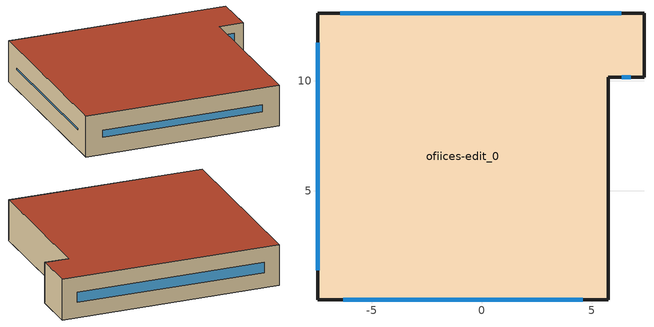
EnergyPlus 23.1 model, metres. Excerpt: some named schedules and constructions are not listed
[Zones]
ofiices-edit_0
 floor outside (90.1-2019 Nonresidential CZ 0 Exterior Floor (Mass)): 5.75,10.15,3.05 5.75,0.05,3.05 -7.45,0.05,3.05 -7.45,13.07,3.04 7.37,13.07,3.04 7.37,10.15,3.05
 wall outside (90.1-2019 Nonresidential CZ 0 Exterior Wall (Mass)): -7.45,0.05 5.75,0.05 5.75,10.15 7.37,10.15 z3.05:5.85; 7.37,13.07 -7.45,13.07 z3.04:5.84; 7.37,10.15,3.05 7.37,13.07,3.04 7.37,13.07,5.84 7.37,10.15,5.85; -7.45,13.07,3.04 -7.45,0.05,3.05 -7.45,0.05,5.85 -7.45,13.07,5.84
 window (Clear): 6.36,10.15 6.76,10.15 z3.66:5.24; -6.29,0.05 4.58,0.05 z4.21:4.69; 6.33,13.07 -6.41,13.07 z4.09:4.8; -7.45,11.72,4.39 -7.45,1.4,4.4 -7.45,1.4,4.5 -7.45,11.72,4.5
 roof outside (90.1-2019 Nonresidential CZ 0 Exterior Roof (Mass)): 5.75,10.15,5.85 7.37,10.15,5.85 7.37,13.07,5.84 -7.45,13.07,5.84 -7.45,0.05,5.85 5.75,0.05,5.85
[Schedule:Day:Hourly]
0c614129-61f6-4d74-893a-0f7779fe9553: Fraction, 1, 1, 1, 1, 1, 1, 1, 1, 1, 0, 1, 0, 0, 0, 1, 1, 1, 1, 1, 1, 1, 1, 0, 0
77619876-ef91-4a9c-827d-da75b243497f: Fraction, 0, 0, 0, 0, 0, 0, 0, 0, 0, 1, 0, 1, 1, 0, 1, 1, 1, 1, 1, 0, 1, 1, 1, 0
9ce000d5-fff4-4865-8405-0546d0746dc5: Fraction, 0, 0, 0, 0, 0, 0, 0, 0, 1, 1, 1, 0, 0, 0, 1, 1, 0, 0, 1, 1, 1, 1, 1, 0
f2b55667-f410-4c2f-9329-8601271ebfa0: Fraction, 1, 1, 1, 1, 1, 1, 1, 1, 1, 1, 0, 1, 0, 0, 0, 1, 1, 1, 1, 1, 1, 1, 1, 1
503dfc9c-61a9-4163-87c1-1131d8c8937f: Fraction, 1, 0, 0, 0, 0, 0, 0, 0, 0, 1, 0, 0, 0, 0, 0, 1, 1, 1, 1, 0, 1, 0, 0, 0
46729f43-c18c-48da-b091-22631adebb09: Fraction, 1, 1, 1, 1, 0, 0, 0, 0, 0, 0, 0, 1, 1, 1, 1, 1, 1, 1, 0, 1, 1, 1, 1, 1
2ce1f18f-5fe8-4c98-8da2-86fbb54b4dc5: Fraction, 1, 0, 1, 1, 0, 1, 1, 0, 1, 1, 0, 0, 0, 1, 1, 0, 1, 1, 1, 1, 1, 1, 1, 1
8489e279-6e95-42db-bf34-a24457f30553: Fraction, 1, 1, 1, 1, 0, 0, 0, 0, 1, 1, 0, 0, 1, 1, 1, 1, 1, 1, 1, 1, 1, 1, 1, 1
f15075a5-e793-4267-83eb-eb5362dcee22: Fraction, 1, 1, 1, 1, 1, 0, 1, 1, 1, 0, 1, 0, 0, 0, 0, 0, 1, 1, 1, 1, 1, 1, 1, 0
5f479b16-426d-45c1-8b70-a1a1d967808e: Fraction, 0, 0, 0, 0, 0, 0, 0, 0, 1, 0, 0, 0, 0, 0, 0, 0, 1, 1, 1, 1, 1, 1, 1, 1
657a294b-c37d-482d-96bf-1834c0c4125f: Fraction, 1, 1, 1, 1, 1, 1, 1, 1, 1, 0, 0, 0, 0, 0, 0, 1, 1, 1, 1, 1, 1, 1, 1, 1
a6906865-841a-42a4-bf60-9a9b9b10125c: Fraction, 1, 0, 1, 1, 0, 0, 0, 0, 1, 0, 0, 0, 0, 0, 0, 0, 0, 0, 1, 1, 1, 1, 1, 1
0b8b5946-b01c-43a7-bde9-8bedbc0ad863: Fraction, 1, 1, 0, 0, 0, 0, 0, 0, 1, 1, 1, 1, 1, 0, 1, 0, 0, 1, 1, 1, 1, 1, 1, 1
600d0046-51d8-4732-aaad-9042621ee730: Fraction, 1, 1, 0, 0, 0, 0, 0, 0, 0, 0, 1, 1, 1, 1, 1, 1, 1, 1, 1, 1, 0, 1, 1, 1
8c2ceb1e-790f-4b5b-97ea-5fb1e41d209c: Fraction, 0, 0, 0, 0, 0, 1, 1, 1, 1, 1, 1, 0, 0, 0, 0, 0, 0, 1, 1, 1, 1, 1, 1, 1
807d2022-572e-4919-b764-3ea237e4552c: Fraction, 1, 0, 0, 0, 0, 0, 0, 1, 1, 1, 1, 1, 1, 1, 1, 1, 0, 0, 0, 0, 0, 0, 0, 0
c2836eea-e96c-4f08-bef0-24ea49e41a07: Fraction, 1, 0, 1, 1, 0, 1, 1, 1, 1, 1, 1, 1, 0, 1, 1, 1, 1, 1, 1, 1, 1, 1, 1, 1
5fc798f6-f1d2-4502-9d66-649d519ad16a: Fraction, 1, 0, 0, 0, 0, 0, 0, 0, 0, 0, 1, 1, 1, 1, 1, 0, 0, 1, 1, 1, 1, 1, 1, 1
c9d85b54-bf63-4ab3-b1a3-7a6b19ba3df0: Fraction, 0, 0, 0, 1, 0, 0, 0, 0, 1, 1, 0, 0, 0, 0, 0, 0, 0, 0, 1, 1, 1, 1, 1, 1
5ebc2a21-83f3-432c-8b86-e60d6a2f7c35: Fraction, 1, 0, 1, 1, 1, 1, 1, 1, 1, 1, 0, 1, 1, 1, 0, 0, 0, 0, 0, 1, 1, 1, 1, 0
beddb8ca-49e4-438b-a0ca-79ddf63cd2e7: Fraction, 0, 0, 0, 0, 0, 1, 0, 0, 0, 1, 1, 1, 1, 0, 0, 1, 1, 1, 1, 1, 1, 1, 1, 0
a9d4d3eb-3e62-4b0b-a0f1-859969b2cfa0: Fraction, 0, 0, 0, 0, 0, 0, 1, 1, 1, 1, 1, 0, 0, 0, 0, 0, 0, 1, 1, 1, 1, 1, 1, 1
73f76d76-70a0-41fd-a977-756c83048619: Fraction, 1, 0, 0, 0, 0, 0, 0, 1, 1, 1, 1, 0, 0, 0, 0, 1, 1, 1, 1, 1, 1, 1, 1, 1
dc9bdb57-7869-4614-91b9-92a8ffd3c553: Fraction, 1, 1, 0, 0, 0, 0, 0, 1, 1, 1, 0, 0, 0, 0, 1, 1, 1, 1, 1, 1, 1, 1, 1, 1
bdcb29e0-1982-41a7-9377-8f2d81e54bac: Fraction, 0, 0, 0, 0, 0, 0, 0, 1, 1, 0, 0, 0, 1, 1, 1, 1, 1, 1, 1, 1, 1, 1, 1, 1
025db2ad-9b58-49fa-a239-cade0b875227: Fraction, 0, 0, 0, 0, 0, 0, 0, 0, 1, 0, 0, 1, 1, 1, 0, 0, 1, 1, 1, 1, 1, 1, 1, 1
b54d0087-c43f-4bab-918c-24425a410c29: Fraction, 1, 1, 1, 0, 0, 0, 1, 1, 1, 0, 0, 0, 0, 0, 0, 0, 0, 0, 1, 1, 1, 1, 1, 1
bfcd9578-1cfd-457e-a01a-7b5881175cee: Fraction, 1, 1, 1, 1, 1, 1, 1, 0, 0, 0, 0, 1, 1, 1, 1, 1, 1, 1, 1, 1, 1, 1, 1, 0
c43cb9dc-8837-403a-86ef-25b267589a07: Fraction, 0, 0, 0, 0, 0, 0, 0, 0, 1, 1, 1, 0, 0, 0, 0, 1, 1, 1, 0, 0, 0, 0, 0, 0
3716d404-854f-445b-950c-9d75bf843859: Fraction, 0, 0, 0, 0, 0, 0, 0, 0, 0, 0, 0, 0, 0, 0, 0, 1, 1, 1, 1, 0, 0, 0, 1, 0
8bc22b5a-e78d-4db8-bc8e-118900951cc8: Fraction, 0, 0, 0, 0, 0, 0, 0, 0, 1, 1, 0, 0, 1, 0, 1, 1, 1, 1, 1, 1, 1, 1, 1, 0
9d0ac3a3-3ac7-4934-a089-ab874a2bac04: Fraction, 0, 0, 0, 0, 0, 0, 0, 1, 1, 1, 0, 1, 1, 1, 1, 1, 1, 1, 1, 0, 0, 0, 0, 0
595c1b03-9587-487a-a687-06abb4e18d2d: Fraction, 0, 0, 0, 0, 0, 1, 1, 1, 1, 1, 0, 0, 0, 0, 0, 0, 0, 1, 1, 1, 1, 1, 1, 1
6371fc70-e5d1-43d7-83e8-78d1ca59a492: Fraction, 0, 0, 0, 0, 0, 0, 0, 0, 0, 0, 1, 1, 1, 1, 1, 1, 0, 1, 1, 1, 1, 1, 1, 1
f04f5bc4-ee0f-4fa9-8deb-caed7d5bd1da: Fraction, 0, 0, 0, 0, 0, 0, 0, 0, 0, 0, 0, 0, 1, 1, 1, 1, 1, 1, 1, 1, 1, 0, 0, 0
713fa152-30b8-460f-8c08-5a495e45dacc: Fraction, 0, 0, 0, 0, 0, 0, 0, 1, 1, 1, 0, 0, 0, 0, 0, 0, 0, 1, 1, 1, 1, 0, 0, 0
924c6738-24fc-46e5-8518-4ab675d33a98: Fraction, 0, 0, 0, 0, 0, 0, 0, 0, 1, 1, 0, 0, 0, 0, 1, 0, 0, 0, 0, 0, 0, 0, 0, 0
5ca841c1-9c0f-4e8b-a616-5cdf9f160c3c: Fraction, 0, 0, 0, 0, 0, 0, 0, 0, 0, 1, 1, 1, 1, 0, 1, 1, 1, 1, 1, 1, 1, 1, 1, 1
a25e501d-a81d-4e63-906a-38ad1cdd41d2: Fraction, 0, 0, 0, 0, 0, 0, 0, 0, 1, 0, 0, 0, 0, 0, 0, 0, 0, 1, 0, 0, 0, 0, 0, 0
c6d572bc-c499-413d-b68f-e1de9e75b2ef: Fraction, 0, 0, 0, 0, 0, 0, 0, 0, 1, 1, 0, 0, 0, 0, 0, 0, 1, 1, 1, 1, 1, 1, 0, 0
f9d0eca7-8047-4bb7-9b2c-6d74b5a09ff8: Fraction, 0, 0, 0, 0, 0, 0, 0, 1, 1, 1, 0, 0, 0, 1, 1, 1, 1, 0, 0, 0, 0, 0, 0, 0
a6891431-2c72-42b9-852f-749d7218dc9d: Fraction, 0, 0, 0, 0, 0, 0, 0, 0, 1, 1, 0, 0, 0, 0, 0, 0, 0, 1, 1, 1, 1, 1, 1, 0
667a2484-1b18-4082-8a87-c3db43bec4b9: Fraction, 0, 0, 0, 0, 1, 0, 0, 1, 1, 1, 1, 0, 0, 0, 0, 0, 1, 1, 1, 1, 1, 1, 1, 1
a5d0f4c9-0843-41c0-a9c4-1758507c21e3: Fraction, 1, 1, 1, 1, 1, 0, 0, 0, 1, 1, 1, 1, 1, 0, 1, 1, 1, 1, 1, 1, 1, 1, 1, 1
c7c93a3d-3734-45df-a6a3-e29aaf666909: Fraction, 0, 0, 0, 0, 0, 0, 0, 0, 1, 1, 0, 0, 0, 0, 1, 1, 1, 1, 1, 1, 1, 1, 1, 1
2ea2bdaf-fae1-4097-99e3-df84510ee044: Fraction, 1, 1, 1, 1, 1, 1, 1, 0, 1, 1, 1, 1, 1, 0, 1, 1, 1, 1, 1, 1, 1, 1, 0, 0
f697f2ea-541a-492f-a129-8e3a0369ac26: Fraction, 0, 0, 0, 0, 0, 0, 0, 0, 1, 1, 1, 0, 1, 1, 1, 1, 1, 1, 1, 1, 1, 0, 0, 0
1aee38e3-5a78-4a8c-8630-49cf79a6d469: Fraction, 0, 0, 0, 0, 0, 0, 0, 0, 1, 1, 1, 1, 0, 0, 0, 1, 1, 1, 1, 1, 1, 1, 0, 0
2eabb4e4-01b6-4fab-9bba-9a0b3e2093f2: Fraction, 0, 0, 0, 0, 0, 0, 0, 0, 0, 1, 1, 1, 0, 0, 1, 1, 1, 1, 1, 0, 0, 0, 0, 0
0cf2349c-c46a-4df8-adbd-d19db13f5426: Fraction, 0, 0, 0, 0, 0, 0, 0, 0, 1, 0, 1, 1, 0, 0, 0, 0, 0, 0, 0, 0, 0, 0, 0, 0
bbd79e26-1bf9-4caa-8b13-37ebe698100a: Fraction, 0, 0, 0, 0, 0, 0, 0, 0, 1, 1, 0, 1, 1, 1, 1, 1, 1, 1, 0, 0, 0, 0, 0, 0
97292fb0-ea78-4fc1-a62b-03796c0e9278: Fraction, 0, 0, 0, 0, 0, 0, 0, 0, 0, 1, 1, 1, 1, 0, 1, 1, 1, 1, 0, 0, 0, 0, 0, 0
9423d17a-daa0-4bb4-96d4-57032e2f44ed: Fraction, 0, 0, 0, 0, 0, 0, 0, 0, 0, 1, 1, 1, 0, 1, 1, 1, 1, 1, 1, 1, 1, 1, 1, 0
cc26a77d-3c8b-4426-aac4-69989c960e72: Fraction, 0, 0, 0, 0, 0, 0, 0, 0, 0, 1, 1, 1, 0, 0, 0, 0, 1, 0, 0, 0, 0, 0, 0, 0
4467baeb-0215-496c-b203-aaa892fa028a: Fraction, 0, 0, 0, 0, 0, 0, 0, 0, 1, 1, 0, 0, 1, 1, 1, 1, 0, 0, 0, 0, 0, 0, 0, 0
2448ee2a-90f5-4800-9466-6bcd31b675b3: Fraction, 0, 0, 0, 0, 0, 0, 0, 0, 1, 1, 1, 1, 0, 0, 0, 0, 0, 0, 0, 0, 0, 0, 0, 0
9d62e95e-1059-446f-bd7c-a0d4d10eece8: Fraction, 0, 0, 0, 0, 0, 0, 0, 0, 1, 1, 1, 1, 1, 1, 1, 0, 0, 0, 0, 0, 0, 0, 0, 0
587e26cd-d23a-4640-a21a-b8f89da821c4: Fraction, 0, 0, 0, 0, 0, 0, 0, 0, 0, 0, 0, 0, 0, 0, 0, 1, 1, 1, 0, 0, 0, 0, 0, 0
f0b45474-94fe-4e66-b9a5-faaf71cb53ab: Fraction, 0, 0, 0, 0, 0, 0, 0, 0, 1, 0, 0, 0, 0, 0, 0, 0, 0, 0, 0, 0, 0, 0, 0, 0
e47ee2ce-2773-423c-bedd-bf945a5866d5: Fraction, 0, 0, 0, 0, 0, 0, 0, 0, 0, 1, 1, 1, 1, 1, 1, 1, 0, 0, 1, 1, 1, 1, 0, 0
50aa4e7e-19b6-42cc-90dc-7764f90aa5f3: Fraction, 0, 0, 0, 0, 0, 0, 0, 1, 1, 1, 0, 0, 0, 0, 0, 0, 0, 1, 1, 1, 1, 1, 1, 1
42d63a61-466a-49a7-9c48-82c373a208dd: Fraction, 1, 0, 0, 0, 0, 0, 0, 0, 1, 1, 0, 1, 0, 0, 0, 1, 1, 1, 1, 1, 1, 1, 1, 0
65230e90-ffee-48fb-9814-e457a8bbc04e: Fraction, 0, 0, 0, 0, 0, 0, 0, 0, 1, 1, 1, 0, 0, 0, 1, 1, 1, 0, 0, 0, 0, 0, 0, 0
d3898db9-553b-4461-99da-2d2d20bd8b94: Fraction, 0, 0, 0, 0, 0, 0, 0, 0, 1, 1, 0, 0, 0, 0, 0, 0, 0, 0, 1, 1, 1, 1, 0, 0
2fd4b2fd-d41c-4a5c-bb4a-cce3dc1907cd: Fraction, 0, 0, 0, 0, 0, 0, 0, 0, 1, 1, 0, 1, 1, 1, 0, 0, 0, 0, 0, 0, 0, 0, 0, 0
79a4101c-f790-48f1-a412-77a9227ae037: Fraction, 0, 0, 0, 0, 0, 0, 0, 0, 1, 1, 1, 0, 0, 1, 1, 1, 1, 1, 1, 1, 0, 0, 0, 0
0f34a485-3cc7-43ad-bc94-63ae347cbf30: Fraction, 0, 0, 0, 0, 0, 0, 0, 0, 1, 1, 0, 0, 0, 0, 1, 1, 0, 1, 1, 1, 1, 0, 0, 0
29d66fdc-8ae4-48d2-abab-5ad259618612: Fraction, 0, 0, 0, 0, 0, 0, 0, 0, 0, 1, 0, 0, 0, 0, 0, 0, 0, 1, 1, 1, 1, 1, 0, 0
b5af220a-4867-4acd-902b-49fd20f2fac2: Fraction, 0, 0, 0, 0, 0, 0, 0, 0, 1, 1, 0, 0, 0, 1, 0, 0, 1, 1, 0, 0, 0, 0, 0, 0
3b767dc8-b2c9-4e8d-88c2-e382320e0563: Fraction, 0, 0, 0, 0, 0, 0, 0, 0, 0, 1, 1, 1, 1, 0, 1, 1, 1, 1, 1, 1, 1, 0, 0, 0
8e8b5260-4017-41b2-8131-ddcc4257db07: Fraction, 0, 0, 0, 0, 0, 0, 0, 0, 1, 1, 1, 0, 0, 0, 0, 1, 1, 1, 1, 1, 1, 1, 1, 1
2c5b4361-08a4-4d60-88fe-319b03cf06e2: Fraction, 1, 0, 0, 0, 0, 0, 0, 1, 1, 1, 0, 0, 0, 0, 1, 1, 1, 1, 1, 1, 0, 0, 0, 1
7694bc41-a6fa-4f84-8a30-c3669515d382: Fraction, 1, 1, 1, 1, 1, 1, 1, 1, 1, 1, 1, 0, 0, 1, 1, 0, 1, 1, 1, 1, 1, 1, 1, 1
b9f7d283-03ad-4086-bcea-6799088d6cbf: Fraction, 1, 1, 1, 1, 1, 1, 1, 1, 1, 1, 1, 0, 0, 0, 0, 1, 1, 1, 1, 1, 1, 1, 1, 1
965fecea-c4d1-45ea-b230-54f6f77f1d0d: Fraction, 1, 1, 1, 1, 1, 1, 1, 1, 1, 1, 1, 0, 1, 1, 1, 1, 1, 1, 1, 1, 1, 1, 1, 1
c35e76dc-7149-499b-a39a-f6635f5c333e: Fraction, 1, 1, 1, 1, 0, 1, 1, 1, 1, 1, 1, 0, 0, 0, 1, 1, 1, 1, 1, 1, 1, 1, 1, 1
c898d116-3deb-46d6-8062-32bba5aee2f5: Fraction, 1, 1, 1, 1, 0, 1, 1, 1, 1, 1, 1, 0, 0, 0, 1, 0, 0, 0, 1, 1, 0, 0, 0, 0
3ab41e77-801f-4ad2-a0d4-6b4218da5424: Fraction, 0, 0, 0, 0, 0, 0, 0, 0, 0, 0, 0, 0, 0, 0, 0, 0, 0, 0, 0, 0, 0, 0, 0, 0
84901141-d1c3-49b0-a937-bd926114a82d: Fraction, 0, 0, 0, 1, 0, 0, 0, 0, 1, 0, 0, 0, 0, 0, 0, 0, 0, 0, 0, 0, 0, 0, 0, 0
87321b41-6365-4b44-a7e5-a74a14f2e6cb: Fraction, 0, 0, 0, 0, 0, 0, 0, 0, 0, 1, 1, 1, 0, 0, 1, 1, 0, 0, 0, 0, 0, 0, 0, 0
024f4d3c-3c2f-4c06-a870-519c6ccc6e87: Fraction, 0, 0, 0, 0, 0, 0, 0, 0, 0, 1, 1, 0, 0, 1, 0, 1, 0, 0, 1, 0, 1, 1, 0, 1
be65754f-a789-4367-9015-8e01b71fbf97: Fraction, 1, 0, 0, 0, 0, 0, 0, 0, 0, 0, 0, 0, 0, 1, 1, 1, 1, 1, 1, 1, 0, 0, 0, 0
d65bcbe9-23a1-4543-9988-56d071b2b885: Fraction, 0, 0, 0, 0, 0, 0, 0, 0, 0, 0, 0, 0, 1, 1, 1, 1, 1, 1, 1, 0, 0, 0, 0, 0
bbd3b971-33dc-46c3-acf2-4cd7953b1069: Fraction, 0, 0, 0, 0, 0, 0, 0, 0, 0, 0, 0, 0, 0, 0, 1, 0, 0, 0, 1, 0, 0, 0, 0, 0
746280ca-25eb-4cf4-8b24-7348d3c0e19e: Fraction, 0, 0, 0, 0, 0, 0, 0, 0, 0, 1, 1, 1, 1, 1, 1, 1, 1, 1, 1, 1, 0, 0, 0, 0
87f52004-9ed0-408e-b85c-d527a504da87: Fraction, 0, 0, 0, 0, 0, 0, 0, 0, 1, 1, 1, 1, 0, 0, 0, 0, 1, 1, 1, 1, 1, 1, 0, 1
48aa9c93-55a1-4370-b086-f322c63767df: Fraction, 0, 0, 0, 0, 0, 0, 0, 0, 0, 0, 1, 0, 0, 0, 0, 1, 1, 1, 1, 1, 0, 0, 0, 1
7b2c27c8-f5cd-4768-a3c0-205dcd87c705: Fraction, 0, 0, 0, 0, 0, 0, 0, 0, 0, 1, 1, 1, 1, 0, 0, 0, 0, 0, 0, 0, 0, 0, 0, 0
96e911c6-57c5-4c41-882b-34eb5b345db1: Fraction, 0, 0, 0, 0, 0, 0, 0, 0, 0, 0, 1, 1, 1, 1, 1, 1, 1, 0, 1, 0, 0, 0, 0, 0
842b2a79-a5ad-4fb3-8ed3-ce203d9cd159: Fraction, 0, 0, 0, 0, 0, 0, 0, 0, 1, 1, 1, 1, 0, 1, 0, 1, 0, 0, 0, 0, 1, 0, 0, 0
97e8ae9a-361a-4a8f-a464-da41a8c4c61c: Fraction, 0, 0, 0, 0, 0, 0, 0, 0, 1, 1, 1, 1, 0, 1, 1, 1, 1, 1, 1, 1, 1, 0, 0, 0
e200d992-2cca-4bc6-b00b-622f522c221a: Fraction, 0, 0, 0, 0, 0, 0, 0, 0, 1, 1, 1, 0, 1, 0, 0, 1, 1, 1, 1, 1, 1, 1, 1, 0
e916e92b-7f4f-453d-af94-fb35b88afc2b: Fraction, 0, 0, 1, 1, 0, 0, 1, 0, 1, 1, 1, 1, 0, 1, 1, 1, 1, 1, 1, 1, 1, 1, 1, 1
0489a201-0001-424d-9a90-0b44f5eff981: Fraction, 1, 1, 0, 1, 1, 1, 0, 1, 1, 1, 1, 1, 1, 0, 0, 1, 1, 1, 1, 1, 1, 1, 1, 1
92c5f7c1-885f-44ae-958a-77cf13398ad1: Fraction, 1, 1, 1, 1, 1, 1, 1, 1, 1, 1, 1, 0, 0, 0, 0, 0, 1, 1, 1, 1, 1, 1, 0, 1
7f9c708f-f071-470f-ace6-e7299f7530b9: Fraction, 0, 0, 1, 1, 0, 1, 1, 0, 1, 1, 1, 0, 0, 0, 0, 1, 1, 1, 1, 1, 1, 1, 1, 1
3fdff104-c623-4420-8456-cc82c75237f1: Fraction, 1, 0, 1, 0, 0, 0, 0, 0, 1, 1, 1, 0, 0, 0, 0, 0, 1, 1, 1, 1, 1, 1, 1, 1
18329231-4b47-4c22-a178-f5b18bcc7d81: Fraction, 1, 0, 0, 0, 0, 0, 0, 0, 1, 1, 1, 1, 0, 0, 0, 0, 1, 1, 1, 1, 1, 1, 1, 1
426dbf02-0725-4354-a74b-88246e2f399a: Fraction, 1, 1, 1, 0, 0, 1, 1, 0, 1, 1, 1, 0, 0, 0, 0, 0, 1, 1, 1, 1, 1, 1, 1, 1
469a6eef-9268-46e3-a896-767367b27036: Fraction, 1, 0, 0, 0, 0, 1, 1, 0, 1, 1, 1, 1, 1, 1, 1, 1, 1, 1, 1, 1, 1, 1, 0, 0
[Schedule:Year]
CoolAvail_ofiices-edit_0: Fraction, CoolAvail_ofiices-edit_0_0, 1, 1, 1, 7, CoolAvail_ofiices-edit_0_1, 1, 8, 1, 14, CoolAvail_ofiices-edit_0_2, 1, 15, 1, 21, CoolAvail_ofiices-edit_0_3, 1, 22, 1, 28, CoolAvail_ofiices-edit_0_4, 1, 29, 2, 4, CoolAvail_ofiices-edit_0_5, 2, 5, 2, 11, CoolAvail_ofiices-edit_0_6, 2, 12, 2, 18, CoolAvail_ofiices-edit_0_7, 2, 19, 2, 25, CoolAvail_ofiices-edit_0_8, 2, 26, 3, 4, CoolAvail_ofiices-edit_0_9, 3, 5, 3, 11, CoolAvail_ofiices-edit_0_10, 3, 12, 3, 18, CoolAvail_ofiices-edit_0_11, 3, 19, 3, 25, CoolAvail_ofiices-edit_0_12, 3, 26, 4, 1, CoolAvail_ofiices-edit_0_13, 4, 2, 4, 8, CoolAvail_ofiices-edit_0_14, 4, 9, 4, 15, CoolAvail_ofiices-edit_0_15, 4, 16, 4, 22, CoolAvail_ofiices-edit_0_16, 4, 23, 4, 29, CoolAvail_ofiices-edit_0_17, 4, 30, 5, 6, CoolAvail_ofiices-edit_0_18, 5, 7, 5, 13, CoolAvail_ofiices-edit_0_19, 5, 14, 5, 20, CoolAvail_ofiices-edit_0_20, 5, 21, 5, 27, CoolAvail_ofiices-edit_0_21, 5, 28, 6, 3, CoolAvail_ofiices-edit_0_22, 6, 4, 6, 10, CoolAvail_ofiices-edit_0_23, 6, 11, 6, 17, CoolAvail_ofiices-edit_0_24, 6, 18, 6, 24, CoolAvail_ofiices-edit_0_25, 6, 25, 7, 1, CoolAvail_ofiices-edit_0_26, 7, 2, 7, 8, CoolAvail_ofiices-edit_0_27, 7, 9, 7, 15, CoolAvail_ofiices-edit_0_28, 7, 16, 7, 22, CoolAvail_ofiices-edit_0_29, 7, 23, 7, 29, CoolAvail_ofiices-edit_0_30, 7, 30, 8, 5, CoolAvail_ofiices-edit_0_31, 8, 6, 8, 12, CoolAvail_ofiices-edit_0_32, 8, 13, 8, 19, CoolAvail_ofiices-edit_0_33, 8, 20, 8, 26, CoolAvail_ofiices-edit_0_34, 8, 27, 9, 2, CoolAvail_ofiices-edit_0_35, 9, 3, 9, 9, CoolAvail_ofiices-edit_0_36, 9, 10, 9, 16, CoolAvail_ofiices-edit_0_37, 9, 17, 9, 23, CoolAvail_ofiices-edit_0_38, 9, 24, 9, 30, CoolAvail_ofiices-edit_0_39, 10, 1, 10, 7, CoolAvail_ofiices-edit_0_40, 10, 8, 10, 14, CoolAvail_ofiices-edit_0_41, 10, 15, 10, 21, CoolAvail_ofiices-edit_0_42, 10, 22, 10, 28, CoolAvail_ofiices-edit_0_43, 10, 29, 11, 4, CoolAvail_ofiices-edit_0_44, 11, 5, 11, 11, CoolAvail_ofiices-edit_0_45, 11, 12, 11, 18, CoolAvail_ofiices-edit_0_46, 11, 19, 11, 25, CoolAvail_ofiices-edit_0_47, 11, 26, 12, 2, CoolAvail_ofiices-edit_0_48, 12, 3, 12, 9, CoolAvail_ofiices-edit_0_49, 12, 10, 12, 16, CoolAvail_ofiices-edit_0_50, 12, 17, 12, 23, CoolAvail_ofiices-edit_0_51, 12, 24, 12, 30, CoolAvail_ofiices-edit_0_52, 12, 31, 12, 31
[Schedule:Week:Daily]
CoolAvail_ofiices-edit_0_0: f6231b72-82d3-41d3-856a-3868a383a77d, e364b41a-a038-4587-86cb-3871ebb0af72, a3529e27-cfc7-4e13-9925-7406e340b330, 1f77a0f5-f793-4aac-a0fb-52534dfdfa4d, a07357e3-4dca-4b8f-9c25-b40585535df9, 17a2fd12-2838-4a2a-ad61-d88deb67e931, 07776818-87b5-43f6-8e44-e1dacf8a75d5, f6231b72-82d3-41d3-856a-3868a383a77d, f6231b72-82d3-41d3-856a-3868a383a77d, f6231b72-82d3-41d3-856a-3868a383a77d, f6231b72-82d3-41d3-856a-3868a383a77d, f6231b72-82d3-41d3-856a-3868a383a77d
CoolAvail_ofiices-edit_0_1: bb842a99-acaa-4bc9-888a-91032418e838, 402cbd0f-ccb0-40db-a314-14a2b9e9f1ab, dc42e99f-74ff-4743-985c-4093101d9dce, 7dee970e-78b0-4f72-9403-ff98b39414a5, 1b38800f-0770-49c1-b903-e9029e28d6ee, 70bd3a34-9993-4626-8d57-df4da4b17bb4, 8e2310f7-6430-433d-9937-f718947fd03b, bb842a99-acaa-4bc9-888a-91032418e838, bb842a99-acaa-4bc9-888a-91032418e838, bb842a99-acaa-4bc9-888a-91032418e838, bb842a99-acaa-4bc9-888a-91032418e838, bb842a99-acaa-4bc9-888a-91032418e838
CoolAvail_ofiices-edit_0_2: 73ce824f-24f2-4246-965b-cae483c4d746, b672e680-56c6-43cf-8f5c-9fc4fa437958, 1b38800f-0770-49c1-b903-e9029e28d6ee, da94bba8-5c19-4c0f-bd97-b85af1e9b192, e364b41a-a038-4587-86cb-3871ebb0af72, aa9d3452-36a7-43b8-a9dc-f226613c1700, 8a33d8f0-a910-4aba-bc58-f8d2db8ddeea, 73ce824f-24f2-4246-965b-cae483c4d746, 73ce824f-24f2-4246-965b-cae483c4d746, 73ce824f-24f2-4246-965b-cae483c4d746, 73ce824f-24f2-4246-965b-cae483c4d746, 73ce824f-24f2-4246-965b-cae483c4d746
CoolAvail_ofiices-edit_0_3: 43533dce-e193-4b8d-88c9-9d09473d4b45, d19e0b6c-dbe3-4cd2-b789-400e02a5e890, 802b9e61-f856-4645-90ba-606b7239e172, 94a4226c-da36-4fbd-81dc-bd9eb29a8545, 39adb0ac-a8ee-4055-8a4e-df31abcdbcf7, f6231b72-82d3-41d3-856a-3868a383a77d, 83556dd6-3814-4d6c-ba1d-80d0a52715b5, 43533dce-e193-4b8d-88c9-9d09473d4b45, 43533dce-e193-4b8d-88c9-9d09473d4b45, 43533dce-e193-4b8d-88c9-9d09473d4b45, 43533dce-e193-4b8d-88c9-9d09473d4b45, 43533dce-e193-4b8d-88c9-9d09473d4b45
CoolAvail_ofiices-edit_0_4: 22976427-1d08-4e73-9761-a19e688d6edc, 76d8cb65-97aa-4bf9-938d-f2b98885067c, 62c06b32-cce8-47cb-b9b3-ff2eb9a546f2, 456430fd-0dc7-4395-af41-ee4071f9fd90, 2d1e94b8-b115-4e3b-b37c-4f853c07a234, bc618f0f-d080-4327-b124-5fb09919ceb6, 76d8cb65-97aa-4bf9-938d-f2b98885067c, 22976427-1d08-4e73-9761-a19e688d6edc, 22976427-1d08-4e73-9761-a19e688d6edc, 22976427-1d08-4e73-9761-a19e688d6edc, 22976427-1d08-4e73-9761-a19e688d6edc, 22976427-1d08-4e73-9761-a19e688d6edc
CoolAvail_ofiices-edit_0_5: 261f95a8-f1d4-460f-ba50-262f98425f9a, a7c67616-88c0-4ee4-8f83-321bda6ea6d1, 4b040223-a72d-4dfc-bad6-d313e264f6de, 0cb4b876-beea-471b-b410-c866090125f1, 8eb1616c-774d-47fd-b222-e07e490c8787, af509f0c-026a-423f-b455-ee367ffe1e33, 6f965395-2d43-44c1-9b32-4ac98ad1feae, 261f95a8-f1d4-460f-ba50-262f98425f9a, 261f95a8-f1d4-460f-ba50-262f98425f9a, 261f95a8-f1d4-460f-ba50-262f98425f9a, 261f95a8-f1d4-460f-ba50-262f98425f9a, 261f95a8-f1d4-460f-ba50-262f98425f9a
CoolAvail_ofiices-edit_0_6: 2e91544b-974e-4576-865c-8e99121c9ba5, a3e66b76-5f70-42fd-afe2-2cb238364f45, 46440d02-2ee3-4496-b2ab-a2921970f138, a39bc07c-4612-47ef-9e69-1ba6efb00114, a1810c60-54a5-4f00-8309-0207c5495d00, 1cf828b7-c19f-4526-b524-69c8b7d6842e, bea786e5-2314-4622-9fc0-61be568c11d0, 2e91544b-974e-4576-865c-8e99121c9ba5, 2e91544b-974e-4576-865c-8e99121c9ba5, 2e91544b-974e-4576-865c-8e99121c9ba5, 2e91544b-974e-4576-865c-8e99121c9ba5, 2e91544b-974e-4576-865c-8e99121c9ba5
CoolAvail_ofiices-edit_0_7: 409e6e15-821f-426b-9d51-fd39c1ab9057, eec460ea-251c-4706-accd-ae94e4aea963, a09eac49-669c-43c1-9904-791fbe236802, e5eb8a49-370b-4490-b10b-c84ade4e9d2a, ed969df2-819b-4a73-acc7-9f08e459d957, 77a84fd6-3141-4522-90c2-26010b970bb4, 4dc4f362-99d0-4cfa-8b1c-2a1ec4401ccc, 409e6e15-821f-426b-9d51-fd39c1ab9057, 409e6e15-821f-426b-9d51-fd39c1ab9057, 409e6e15-821f-426b-9d51-fd39c1ab9057, 409e6e15-821f-426b-9d51-fd39c1ab9057, 409e6e15-821f-426b-9d51-fd39c1ab9057
CoolAvail_ofiices-edit_0_8: ffdfd953-d91f-4bb9-b212-b44b2dd2b001, 69de4433-3989-47d2-870c-44197fbd36bc, 876d1d1f-7ba4-49d6-8d49-0b12b5306ced, 444c9259-cc4c-42e9-8c75-6daf65a5387c, 7f853cf8-7d23-4250-b569-dbffc9d98d6d, 73ef2dd1-1575-46cd-8eeb-4a52b9937921, 26775279-35a9-4d73-92cf-bb7cfb22ff37, ffdfd953-d91f-4bb9-b212-b44b2dd2b001, ffdfd953-d91f-4bb9-b212-b44b2dd2b001, ffdfd953-d91f-4bb9-b212-b44b2dd2b001, ffdfd953-d91f-4bb9-b212-b44b2dd2b001, ffdfd953-d91f-4bb9-b212-b44b2dd2b001
CoolAvail_ofiices-edit_0_9: ee329a05-cea0-4b86-9929-683d28334fc1, 82edd2c6-43bb-4541-98f3-6c5216e0aa20, 26775279-35a9-4d73-92cf-bb7cfb22ff37, a8d61aee-f9b2-4b87-99ff-c2200746db65, 9adb8ef0-4362-4ad9-af31-07866f4a53d3, a0a60c4d-d6a8-4591-aec1-4d1bf10ac58b, 9bd3e3e7-0ca6-440b-9d94-7a1eea3eb393, ee329a05-cea0-4b86-9929-683d28334fc1, ee329a05-cea0-4b86-9929-683d28334fc1, ee329a05-cea0-4b86-9929-683d28334fc1, ee329a05-cea0-4b86-9929-683d28334fc1, ee329a05-cea0-4b86-9929-683d28334fc1
CoolAvail_ofiices-edit_0_10: 039007fc-b608-4b28-bd49-19e4031ecff8, 26775279-35a9-4d73-92cf-bb7cfb22ff37, caae4885-0745-48b2-a625-eea2120ed5a6, 2d3609c6-39f8-4741-a366-0a41c3dd7809, ee24fadf-feb0-4550-8cee-e536e8aca38f, 7c8f618a-8d2d-4db6-89c3-77106566ae76, 570fead1-e9ba-4c47-8a9f-ce816c2847e5, 039007fc-b608-4b28-bd49-19e4031ecff8, 039007fc-b608-4b28-bd49-19e4031ecff8, 039007fc-b608-4b28-bd49-19e4031ecff8, 039007fc-b608-4b28-bd49-19e4031ecff8, 039007fc-b608-4b28-bd49-19e4031ecff8
CoolAvail_ofiices-edit_0_11: 26775279-35a9-4d73-92cf-bb7cfb22ff37, 33123a0b-2351-4e46-9c00-be1d25b9ca85, 1f73d924-9c7c-42eb-bfc2-1430445f0913, e6517d72-6886-4aac-b648-ab9b22a3a6c0, a7dc757e-c7d2-4607-ada8-890ee84668b4, 2e8159ed-92ac-4c1c-ab68-e367448c0268, 73f8549b-cd23-4b10-b785-26f5ed40a3bf, 26775279-35a9-4d73-92cf-bb7cfb22ff37, 26775279-35a9-4d73-92cf-bb7cfb22ff37, 26775279-35a9-4d73-92cf-bb7cfb22ff37, 26775279-35a9-4d73-92cf-bb7cfb22ff37, 26775279-35a9-4d73-92cf-bb7cfb22ff37
CoolAvail_ofiices-edit_0_12: d242e526-f2b4-4b88-92c2-877387b8581b, 2063a234-40f3-47ce-9d54-1832f56eab4c, 1b986d3b-7eb0-4b0a-8281-8b5adb1071dd, f68c7a01-4627-4b05-8988-ffccb8a54169, d6727bf5-cb12-4a23-b5e0-6122324b29d4, 1bab6221-5e6e-44b2-9bca-013eec8625fa, 563dbcbf-9398-4ffe-b75e-4ac7abde7be1, d242e526-f2b4-4b88-92c2-877387b8581b, d242e526-f2b4-4b88-92c2-877387b8581b, d242e526-f2b4-4b88-92c2-877387b8581b, d242e526-f2b4-4b88-92c2-877387b8581b, d242e526-f2b4-4b88-92c2-877387b8581b
CoolAvail_ofiices-edit_0_13: c7288540-e0ee-465e-8a17-3a0dfe069e2c, 878a86a4-e722-4475-a2b5-ee85882ec63a, 01dc77a0-44e3-4cb0-846d-d218ad37d71d, b9c7e9ee-71cd-4eae-aca2-a45afc384ff7, a1e0900d-06e0-4684-a497-e24f0bf95462, 0b8e9ab7-2dd2-4f6b-b7be-3412efd0f468, 3969fc53-dbf0-42d9-9493-80dfd9091637, c7288540-e0ee-465e-8a17-3a0dfe069e2c, c7288540-e0ee-465e-8a17-3a0dfe069e2c, c7288540-e0ee-465e-8a17-3a0dfe069e2c, c7288540-e0ee-465e-8a17-3a0dfe069e2c, c7288540-e0ee-465e-8a17-3a0dfe069e2c
CoolAvail_ofiices-edit_0_14: 5d02eab2-e00e-4cf2-afca-eeb04ff8e867, 3492edbe-565a-4cc8-9f56-4b13386b7cb5, 99255142-bea5-4a33-be14-31c99ba387e4, 99260c9d-6549-424b-bc3f-11765c86060c, 30f09875-cf7e-4649-8458-7cc92873de6a, f48a0981-844e-4002-a514-f9b8f094df99, 5a1ea162-7fed-458a-9f75-91a82681269d, 5d02eab2-e00e-4cf2-afca-eeb04ff8e867, 5d02eab2-e00e-4cf2-afca-eeb04ff8e867, 5d02eab2-e00e-4cf2-afca-eeb04ff8e867, 5d02eab2-e00e-4cf2-afca-eeb04ff8e867, 5d02eab2-e00e-4cf2-afca-eeb04ff8e867
CoolAvail_ofiices-edit_0_15: 612b4234-3a3f-47cc-a62d-cc53b9f05f60, ec30086e-35ae-4b48-a230-3c99ac608943, beb9ba6e-4e87-48d7-abfc-905f29a1a378, a3d12840-80d1-46fa-955a-f5e44baadc8f, f9cc1c1c-bf71-4282-9814-d7d25de4c1a9, 8ae122d0-66d4-41b8-9191-65b7187abcbb, db665ccd-5ec3-498c-bae2-b287f4c8d660, 612b4234-3a3f-47cc-a62d-cc53b9f05f60, 612b4234-3a3f-47cc-a62d-cc53b9f05f60, 612b4234-3a3f-47cc-a62d-cc53b9f05f60, 612b4234-3a3f-47cc-a62d-cc53b9f05f60, 612b4234-3a3f-47cc-a62d-cc53b9f05f60
CoolAvail_ofiices-edit_0_16: 214763f4-c1f6-4b0c-9d37-ed6610f57ac3, 27272afa-1f70-4545-8256-39d22ad1f6f4, 82e3d86f-25a5-4328-b35e-65f91eb0312b, 41c1ff0d-6a37-446f-a0a3-cf2a004e1e0f, 07045543-bf61-41ad-b498-0bd702821c65, 9d152b27-e55b-44ee-8e9f-7a187837b9ae, b021a6f5-56e9-4323-96bb-780a757a2c03, 214763f4-c1f6-4b0c-9d37-ed6610f57ac3, 214763f4-c1f6-4b0c-9d37-ed6610f57ac3, 214763f4-c1f6-4b0c-9d37-ed6610f57ac3, 214763f4-c1f6-4b0c-9d37-ed6610f57ac3, 214763f4-c1f6-4b0c-9d37-ed6610f57ac3
CoolAvail_ofiices-edit_0_17: c7df3258-1600-41b1-92a3-0911958addf1, c59fa9e7-415a-4f62-a5b5-e44dd0f5d2e5, c1184000-5291-402f-878d-7916983b1d88, d4e8d349-5eb5-4044-9313-7d68161bf6fb, 5fca93f9-e562-48cb-aa30-192da23bc1eb, dd4d4cfc-6223-436e-be2f-e7300ce443d8, ccdfda9d-b278-43a1-97d3-09d5a23515ef, c7df3258-1600-41b1-92a3-0911958addf1, c7df3258-1600-41b1-92a3-0911958addf1, c7df3258-1600-41b1-92a3-0911958addf1, c7df3258-1600-41b1-92a3-0911958addf1, c7df3258-1600-41b1-92a3-0911958addf1
CoolAvail_ofiices-edit_0_18: 85f7d45d-8889-4b77-8a32-61f65b552c7d, e48ae2be-ff8e-4f86-a088-ae73ef0c2386, d834f54e-a818-4b60-9c62-29c01fcfb9f4, 85f7d45d-8889-4b77-8a32-61f65b552c7d, acd2c549-129f-4668-ba40-2bba43320d31, 791ba9f1-f8a7-4e21-a1e2-5f050d318d43, e3cd5f83-0a11-4608-8887-bb65b79effeb, 85f7d45d-8889-4b77-8a32-61f65b552c7d, 85f7d45d-8889-4b77-8a32-61f65b552c7d, 85f7d45d-8889-4b77-8a32-61f65b552c7d, 85f7d45d-8889-4b77-8a32-61f65b552c7d, 85f7d45d-8889-4b77-8a32-61f65b552c7d
CoolAvail_ofiices-edit_0_19: 5c27a01a-17c4-4433-9e65-210e4357638e, cfc94b18-d4db-4f90-a8b2-d50e1178c3bd, 3602148d-94d7-48f9-9263-fa5e39857000, ddb4694d-4142-413a-9862-a6eec3515809, ebac6681-2109-41fa-aba8-5f2316fea993, 49c52ae2-d144-4dd4-997c-fe42da3eded1, 9345cf53-696a-46c2-836a-4e0c98f5ac0e, 5c27a01a-17c4-4433-9e65-210e4357638e, 5c27a01a-17c4-4433-9e65-210e4357638e, 5c27a01a-17c4-4433-9e65-210e4357638e, 5c27a01a-17c4-4433-9e65-210e4357638e, 5c27a01a-17c4-4433-9e65-210e4357638e
CoolAvail_ofiices-edit_0_20: d7a5848e-8f6d-4fcc-8ae8-d62762bedc05, 64fc8d0e-4e13-44f1-9aaf-ffaaaacd47e2, 5c27a01a-17c4-4433-9e65-210e4357638e, c27163f4-ab8e-42e6-b59e-a202529fd948, 08d17bc2-72b7-4780-bbca-45d01d64839b, 8ee31cfb-b70e-4805-986d-2ed5abf62bfa, 81d0f140-6e36-49bb-871e-a02a984cb407, d7a5848e-8f6d-4fcc-8ae8-d62762bedc05, d7a5848e-8f6d-4fcc-8ae8-d62762bedc05, d7a5848e-8f6d-4fcc-8ae8-d62762bedc05, d7a5848e-8f6d-4fcc-8ae8-d62762bedc05, d7a5848e-8f6d-4fcc-8ae8-d62762bedc05
CoolAvail_ofiices-edit_0_21: 85871569-daa8-46d3-baff-2c7fb21d39c6, a7c67616-88c0-4ee4-8f83-321bda6ea6d1, b8555604-60b1-41ff-a6f9-2505617633b3, 0d5de9e5-b884-48e9-b0ab-78c8e34d9506, dd942a42-ca60-4e92-b009-db82c8547146, 61b9f8e3-c53d-4195-9566-250037f134fd, 933642c8-0d01-4224-9c2c-6d206fb8f8d2, 85871569-daa8-46d3-baff-2c7fb21d39c6, 85871569-daa8-46d3-baff-2c7fb21d39c6, 85871569-daa8-46d3-baff-2c7fb21d39c6, 85871569-daa8-46d3-baff-2c7fb21d39c6, 85871569-daa8-46d3-baff-2c7fb21d39c6
CoolAvail_ofiices-edit_0_22: 0da135f9-866f-49de-9c1d-d3d6fdeef4d2, 0c81dd28-5f13-43af-b23f-24e1c5c2df96, 9882e7b6-43b9-4e05-a8cf-8abbf49bcfe9, a7b9a39b-ee3f-4a13-b28b-834679752a45, dc785529-dbba-4ad8-bebf-e1de5d356c66, 49cf8b4e-6517-45f9-9486-bafd1f4dcd28, 9fa2e1be-85e6-4d26-87c9-b83f5d087b04, 0da135f9-866f-49de-9c1d-d3d6fdeef4d2, 0da135f9-866f-49de-9c1d-d3d6fdeef4d2, 0da135f9-866f-49de-9c1d-d3d6fdeef4d2, 0da135f9-866f-49de-9c1d-d3d6fdeef4d2, 0da135f9-866f-49de-9c1d-d3d6fdeef4d2
CoolAvail_ofiices-edit_0_23: 8d59f6d6-da6c-42cc-b1b4-d15c16ebc50c, 22832c3b-12db-425a-b1d1-043639c8569e, 8dab6857-463e-4fce-b792-de33fcddd960, 4f00aca9-2167-4551-8b34-d6607182a7e0, 06f0c74f-66c3-4ff9-b624-2b4e6bf046da, 1bafe651-00b4-4fe0-9e1e-a4d22cdbf57e, 2426b59a-8c7f-4583-bf09-305584c2ac5e, 8d59f6d6-da6c-42cc-b1b4-d15c16ebc50c, 8d59f6d6-da6c-42cc-b1b4-d15c16ebc50c, 8d59f6d6-da6c-42cc-b1b4-d15c16ebc50c, 8d59f6d6-da6c-42cc-b1b4-d15c16ebc50c, 8d59f6d6-da6c-42cc-b1b4-d15c16ebc50c
CoolAvail_ofiices-edit_0_24: 5e04f8de-099b-49a8-8bb4-a6c0383f5cd3, e49d4f05-c087-4d9c-85a5-e7e460439a62, 1ee588fc-99b4-43b1-bc66-f58d9be45825, 11619f17-4155-4ecf-8645-fd1ab8664ddb, 592c4765-b003-4455-bcd1-777fb1cb8fd5, 4ea68215-f534-4abc-abc6-495fa4885ed8, 4649fcb4-9dd2-4ff7-ade8-7a38eda7a2d6, 5e04f8de-099b-49a8-8bb4-a6c0383f5cd3, 5e04f8de-099b-49a8-8bb4-a6c0383f5cd3, 5e04f8de-099b-49a8-8bb4-a6c0383f5cd3, 5e04f8de-099b-49a8-8bb4-a6c0383f5cd3, 5e04f8de-099b-49a8-8bb4-a6c0383f5cd3
CoolAvail_ofiices-edit_0_25: f459c6df-7793-47a3-9560-5cc233004720, 60bc3607-af41-4b42-8be1-7edbd2dbce26, 3eaee723-5a3a-47ba-9514-fd966bbac454, da6dbd79-d46a-4dc6-889e-d6a081ec8e31, e5e6f9d3-019f-45d5-aa42-8e6e3c3e7a8b, 87ce3142-09d9-4057-bf3d-0a10fdb5a00a, 93ec7ee7-2205-4a7d-a7f7-1971b88e7d10, f459c6df-7793-47a3-9560-5cc233004720, f459c6df-7793-47a3-9560-5cc233004720, f459c6df-7793-47a3-9560-5cc233004720, f459c6df-7793-47a3-9560-5cc233004720, f459c6df-7793-47a3-9560-5cc233004720
CoolAvail_ofiices-edit_0_26: 6788c829-0221-4f4c-b44b-8d6927e60db4, 77aa1e65-4f89-47b7-8b96-8aeb79cc3dc0, ec36298f-d474-4da0-8f2c-2477562a6835, 0c5b003b-cc11-4f66-ba19-e7f69a96b006, 85a3da19-7fc1-4fc4-86f4-fc560929a4d2, 031aa29f-b4c1-4057-b19f-fc369b5d2516, 457c9465-1291-4c0b-84a8-22fba8fc9ced, 6788c829-0221-4f4c-b44b-8d6927e60db4, 6788c829-0221-4f4c-b44b-8d6927e60db4, 6788c829-0221-4f4c-b44b-8d6927e60db4, 6788c829-0221-4f4c-b44b-8d6927e60db4, 6788c829-0221-4f4c-b44b-8d6927e60db4
CoolAvail_ofiices-edit_0_27: 9fbc3901-396d-4816-821c-cb31d7e214fd, 0135973b-40dc-4037-a8fc-99a98cbd9666, 42d3db7e-3a6c-4f65-9c52-44019a764c51, b5eb68f0-0023-449f-a78f-9321ce6a8c83, f43bc5ec-a0b8-48d0-886d-b2a37fcec171, 73e7e18f-4532-48c3-80fe-7fe6be1c883b, 6c3aa313-754b-4c0e-b8f1-0f22907ccea7, 9fbc3901-396d-4816-821c-cb31d7e214fd, 9fbc3901-396d-4816-821c-cb31d7e214fd, 9fbc3901-396d-4816-821c-cb31d7e214fd, 9fbc3901-396d-4816-821c-cb31d7e214fd, 9fbc3901-396d-4816-821c-cb31d7e214fd
CoolAvail_ofiices-edit_0_28: 4db76ef2-de6e-43d2-9a99-712bb8c4c0b9, 1d869f87-8603-44a1-918c-79638f157260, c2b3afb9-f1f0-44d5-bd70-9232d0ac9d08, 08a208d6-1d4a-403d-afcb-f6ae9f71b627, d4e8d349-5eb5-4044-9313-7d68161bf6fb, 0c94f6a3-9180-4304-a56b-fcdeb80a815c, 85871569-daa8-46d3-baff-2c7fb21d39c6, 4db76ef2-de6e-43d2-9a99-712bb8c4c0b9, 4db76ef2-de6e-43d2-9a99-712bb8c4c0b9, 4db76ef2-de6e-43d2-9a99-712bb8c4c0b9, 4db76ef2-de6e-43d2-9a99-712bb8c4c0b9, 4db76ef2-de6e-43d2-9a99-712bb8c4c0b9
CoolAvail_ofiices-edit_0_29: 90b92fa9-6548-4eef-a746-3e0a836097b9, cc05be92-36d7-455f-8d43-961f6f6ccb6a, 11df808c-194f-4f52-adec-87e34e26ea6f, ac95a0ad-a9c1-4e03-9418-89f678b4b583, d4e8d349-5eb5-4044-9313-7d68161bf6fb, d4e8d349-5eb5-4044-9313-7d68161bf6fb, f9b744d5-5a96-4003-b1f7-5b118f5fca70, 90b92fa9-6548-4eef-a746-3e0a836097b9, 90b92fa9-6548-4eef-a746-3e0a836097b9, 90b92fa9-6548-4eef-a746-3e0a836097b9, 90b92fa9-6548-4eef-a746-3e0a836097b9, 90b92fa9-6548-4eef-a746-3e0a836097b9
CoolAvail_ofiices-edit_0_30: 648a7d57-050f-48b6-8aac-51a616a8944c, 26775279-35a9-4d73-92cf-bb7cfb22ff37, 62460a62-9f28-4cfc-9e99-ae10573ce1f8, 26df1227-5aae-4ce5-84a1-d3eecbfb0a0d, 5f02e517-dfd7-49cb-b6fe-5c2826723898, adfedf22-c0eb-4311-9d6a-671073474520, 2b9778c0-caad-40a1-a021-1b2dcf84df3d, 648a7d57-050f-48b6-8aac-51a616a8944c, 648a7d57-050f-48b6-8aac-51a616a8944c, 648a7d57-050f-48b6-8aac-51a616a8944c, 648a7d57-050f-48b6-8aac-51a616a8944c, 648a7d57-050f-48b6-8aac-51a616a8944c
CoolAvail_ofiices-edit_0_31: cc7a5aa9-d70c-4941-af8b-9c07930ee712, c27163f4-ab8e-42e6-b59e-a202529fd948, 11df808c-194f-4f52-adec-87e34e26ea6f, 908879e7-09ad-43e1-b28f-006dfcb67337, a04221a7-f838-4a2a-b48d-426df7b7a431, 9f41a23c-04a8-4d37-a5eb-a025da380b45, 46182ed2-e4c2-4f42-8079-6b897fb8f362, cc7a5aa9-d70c-4941-af8b-9c07930ee712, cc7a5aa9-d70c-4941-af8b-9c07930ee712, cc7a5aa9-d70c-4941-af8b-9c07930ee712, cc7a5aa9-d70c-4941-af8b-9c07930ee712, cc7a5aa9-d70c-4941-af8b-9c07930ee712
CoolAvail_ofiices-edit_0_32: 8607f9cf-2ba9-4f5d-a3af-81abd35f8f3d, 5538fe2e-2971-422d-9973-bdfcae79abae, 2c4834e9-0da2-48c7-95e6-b79928df929c, ff543ac3-f0e7-48dc-8507-5c98e77863f0, 7ecb887a-7bb7-4a69-b71e-5c7ac4e7fd87, 531a2071-27dc-48c9-bcf2-778a81aee8a9, 0e0f12a3-bc49-4e0f-b345-26d97e766ac4, 8607f9cf-2ba9-4f5d-a3af-81abd35f8f3d, 8607f9cf-2ba9-4f5d-a3af-81abd35f8f3d, 8607f9cf-2ba9-4f5d-a3af-81abd35f8f3d, 8607f9cf-2ba9-4f5d-a3af-81abd35f8f3d, 8607f9cf-2ba9-4f5d-a3af-81abd35f8f3d
CoolAvail_ofiices-edit_0_33: 3941d15a-79b9-4b3e-a52c-5cc8a3249f19, 8f8a8aaf-bf5f-456f-be01-ce6fe1cf596e, feb68b4d-f607-40c3-bab2-d724088331c1, bd69e85d-6707-4a47-aec2-5223bbdb4848, c6726203-cae5-44d2-b3b0-244a3180e7c3, b8555604-60b1-41ff-a6f9-2505617633b3, 910a256c-f678-4cb5-8e9f-250020e9356a, 3941d15a-79b9-4b3e-a52c-5cc8a3249f19, 3941d15a-79b9-4b3e-a52c-5cc8a3249f19, 3941d15a-79b9-4b3e-a52c-5cc8a3249f19, 3941d15a-79b9-4b3e-a52c-5cc8a3249f19, 3941d15a-79b9-4b3e-a52c-5cc8a3249f19
CoolAvail_ofiices-edit_0_34: c592b575-9f34-4f3a-8002-e1e72586a65b, b11ef07d-1685-4386-92b7-fdae587e0fc0, 96796e0a-c083-4a8b-abdb-a45c3a63ae16, 44fd3e1b-0a85-4e35-bc7a-a5aa2fef8d64, b883e3fa-febc-44c6-bdf8-040c7a16d959, 4997168d-5c7d-4942-97df-befbe35a5dd4, 6386f919-7a22-4c1c-8b57-0bdbc87cf6ea, c592b575-9f34-4f3a-8002-e1e72586a65b, c592b575-9f34-4f3a-8002-e1e72586a65b, c592b575-9f34-4f3a-8002-e1e72586a65b, c592b575-9f34-4f3a-8002-e1e72586a65b, c592b575-9f34-4f3a-8002-e1e72586a65b
CoolAvail_ofiices-edit_0_35: 553a9cbf-7010-4a5d-b437-60a3eff84d14, 3ca84692-59ce-4b90-b697-debdb38ab488, bb842a99-acaa-4bc9-888a-91032418e838, 001258f1-5776-46c1-9673-cfc94d24c9a0, bea786e5-2314-4622-9fc0-61be568c11d0, dc2cd314-56c5-4f3c-b9ce-c57aeedc7775, 1665fc35-2e57-4773-94c9-3a8f191cfe9b, 553a9cbf-7010-4a5d-b437-60a3eff84d14, 553a9cbf-7010-4a5d-b437-60a3eff84d14, 553a9cbf-7010-4a5d-b437-60a3eff84d14, 553a9cbf-7010-4a5d-b437-60a3eff84d14, 553a9cbf-7010-4a5d-b437-60a3eff84d14
CoolAvail_ofiices-edit_0_36: 47e40d87-20d5-43cf-9c0e-46b483c80d8f, d7a5848e-8f6d-4fcc-8ae8-d62762bedc05, 3a3f688d-a647-4259-891e-a271a4de0be5, 8a8eef37-3125-435f-9b92-19ade4897488, 4bd497ca-5381-4742-98cd-0740ea7e991c, 5e1a0bdc-027b-4f1f-ab8b-400275f1dd66, 3eaee723-5a3a-47ba-9514-fd966bbac454, 47e40d87-20d5-43cf-9c0e-46b483c80d8f, 47e40d87-20d5-43cf-9c0e-46b483c80d8f, 47e40d87-20d5-43cf-9c0e-46b483c80d8f, 47e40d87-20d5-43cf-9c0e-46b483c80d8f, 47e40d87-20d5-43cf-9c0e-46b483c80d8f
CoolAvail_ofiices-edit_0_37: d4e8d349-5eb5-4044-9313-7d68161bf6fb, 4896f1ef-8380-4fca-85ed-847da1c3d6b6, 5f904e5c-41ce-4930-ac05-d3282c91898b, e0d5a416-a641-4164-bc1e-88682361b639, a967385f-6385-4416-bc52-9f0a913af1b7, e364b41a-a038-4587-86cb-3871ebb0af72, a48f1379-bc59-4f7d-84a7-e98c2bbcd4fa, d4e8d349-5eb5-4044-9313-7d68161bf6fb, d4e8d349-5eb5-4044-9313-7d68161bf6fb, d4e8d349-5eb5-4044-9313-7d68161bf6fb, d4e8d349-5eb5-4044-9313-7d68161bf6fb, d4e8d349-5eb5-4044-9313-7d68161bf6fb
CoolAvail_ofiices-edit_0_38: 62374ed4-aa7d-4da1-8c14-86f2fef457ad, a31a3833-7fa5-4829-8db7-4580b91ba9c6, 47e40d87-20d5-43cf-9c0e-46b483c80d8f, 5fdd547c-75ae-4c07-8ec3-a455992957d8, 731cf04d-3608-4a66-9c15-d3914da956e2, e7fe3a49-794e-4eb1-a21b-ff63f710b982, 6ec78538-5462-47d9-a805-dd9a110c26ec, 62374ed4-aa7d-4da1-8c14-86f2fef457ad, 62374ed4-aa7d-4da1-8c14-86f2fef457ad, 62374ed4-aa7d-4da1-8c14-86f2fef457ad, 62374ed4-aa7d-4da1-8c14-86f2fef457ad, 62374ed4-aa7d-4da1-8c14-86f2fef457ad
CoolAvail_ofiices-edit_0_39: 8b429ced-9d49-488a-8e0e-c5f3dbb8843a, 9076819f-ad11-47fd-b4a5-eb604df83a94, a4b0465a-3c73-48d1-a38c-b34ad5927292, 810a0580-3249-4158-babe-762d2f156731, ca8752a8-f608-4cec-8393-c9956ec3a74a, b4b14efb-d851-4014-bcd3-3baff95029b2, d4e8d349-5eb5-4044-9313-7d68161bf6fb, 8b429ced-9d49-488a-8e0e-c5f3dbb8843a, 8b429ced-9d49-488a-8e0e-c5f3dbb8843a, 8b429ced-9d49-488a-8e0e-c5f3dbb8843a, 8b429ced-9d49-488a-8e0e-c5f3dbb8843a, 8b429ced-9d49-488a-8e0e-c5f3dbb8843a
CoolAvail_ofiices-edit_0_40: ac95a0ad-a9c1-4e03-9418-89f678b4b583, 56d51b9b-112b-4d05-b613-083cdeccdfc3, 99e98d5e-b9ef-4ecc-9b0b-d2076a644889, 221e301d-a514-4315-9842-e3c09c1c1779, fb5a644e-6db1-4f66-857f-0385886ed198, 60a03184-186f-4ef9-82f1-17ed9aba3bc8, f5c9dfab-516b-405d-8694-8b1a72b605e5, ac95a0ad-a9c1-4e03-9418-89f678b4b583, ac95a0ad-a9c1-4e03-9418-89f678b4b583, ac95a0ad-a9c1-4e03-9418-89f678b4b583, ac95a0ad-a9c1-4e03-9418-89f678b4b583, ac95a0ad-a9c1-4e03-9418-89f678b4b583
CoolAvail_ofiices-edit_0_41: 2d23a0fd-6671-4ed5-829d-e9c482eeb475, 95bf4d98-a020-4277-9561-854651446ca1, e736e108-4830-490b-83b4-47157fb12893, 44376aeb-148d-4b36-b961-614a71160cb5, ce221bd7-86e5-411a-8a6f-4c212d1c5e9d, f00914d8-6667-4aea-9766-3fa6caec73b2, 525593f4-346c-4560-87e1-545bab6d7974, 2d23a0fd-6671-4ed5-829d-e9c482eeb475, 2d23a0fd-6671-4ed5-829d-e9c482eeb475, 2d23a0fd-6671-4ed5-829d-e9c482eeb475, 2d23a0fd-6671-4ed5-829d-e9c482eeb475, 2d23a0fd-6671-4ed5-829d-e9c482eeb475
CoolAvail_ofiices-edit_0_42: ec95aa15-6292-40c6-9b4c-bbccd97b912e, e64efa79-ecba-482a-9b51-310d9bfb6121, e0746cec-c89e-417d-b5de-905b17af7846, 931072f6-a065-4aee-873e-d0d56dc664e7, 780c067c-eea7-41db-bc2e-c035537c9c5a, 2556377f-d0c4-4bf1-9892-045bac11729a, ceea5308-2fe1-4e56-8d97-b65e046bbf67, ec95aa15-6292-40c6-9b4c-bbccd97b912e, ec95aa15-6292-40c6-9b4c-bbccd97b912e, ec95aa15-6292-40c6-9b4c-bbccd97b912e, ec95aa15-6292-40c6-9b4c-bbccd97b912e, ec95aa15-6292-40c6-9b4c-bbccd97b912e
CoolAvail_ofiices-edit_0_43: ad7010e8-8074-4be9-ae5f-647fca83ea3a, 5a85345f-b90c-47bc-8423-1358c5ae5b66, e7586452-bd36-44d8-870c-a49fc567a289, 9dfa7db5-4dd8-462c-981a-03061eeacd45, c42abbbe-f047-4b38-b3d8-a27c65b4952b, ff5ad709-d690-4284-a2b4-83266bb2698d, 11e73c8d-9631-4129-990a-54263f8eb63e, ad7010e8-8074-4be9-ae5f-647fca83ea3a, ad7010e8-8074-4be9-ae5f-647fca83ea3a, ad7010e8-8074-4be9-ae5f-647fca83ea3a, ad7010e8-8074-4be9-ae5f-647fca83ea3a, ad7010e8-8074-4be9-ae5f-647fca83ea3a
CoolAvail_ofiices-edit_0_44: 0537eec4-2225-4694-8bea-a64e44fbd982, f4367340-0b68-4330-a0e0-704b12302954, 85f6ff1b-d9ee-4802-a4aa-a79c28256728, 8d8e5793-e0a3-409c-841f-46cf4673cde2, 5db59205-068e-4abf-ae1e-df98d5d452e2, 5e0f32cf-9de4-4173-8da2-53404d8d035b, 493c6d4b-363a-485c-8af4-567599b68882, 0537eec4-2225-4694-8bea-a64e44fbd982, 0537eec4-2225-4694-8bea-a64e44fbd982, 0537eec4-2225-4694-8bea-a64e44fbd982, 0537eec4-2225-4694-8bea-a64e44fbd982, 0537eec4-2225-4694-8bea-a64e44fbd982
